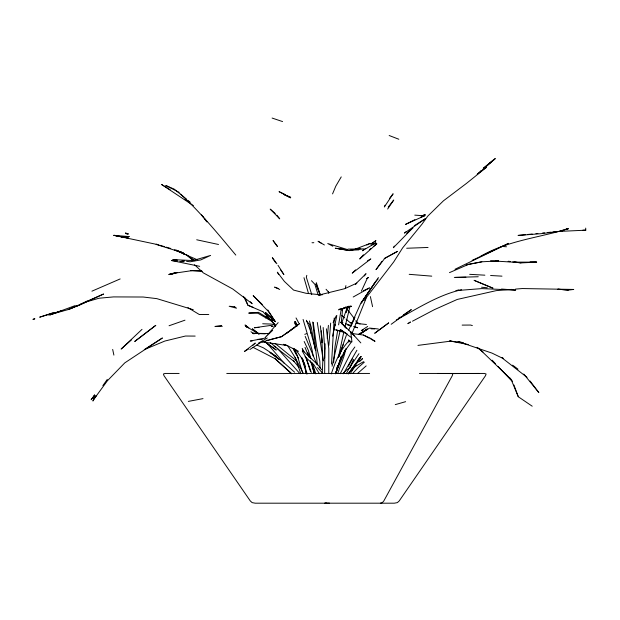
<?xml version="1.0" encoding="UTF-8"?>
<svg xmlns="http://www.w3.org/2000/svg" width="620" height="620" viewBox="0 0 620 620"><rect width="100%" height="100%" fill="white"/><g stroke="black" fill="none" stroke-linecap="round" stroke-linejoin="round"><path stroke-width="0.93" d="M324.671 358.058L324.818 343.612L324.678 373.279M322.253 373.287L322.873 359.615L321.354 330.902L322.075 341.891M331.499 364.118L334.219 317.99M328.84 345.371L330.662 323.105M327.236 338.419L328.406 325.353M333.606 362.747L335.033 346.417L337.683 330.476M341.318 322.175L342.659 308.473M334.281 330.026L334.529 328.104M334.785 326.182L335.033 324.26L334.722 326.019M323.16 327.5L324.764 349.192M338.342 357.585L343.689 332.615M338.621 324.849L341.108 309.845M332.669 336.172L336.807 315.471M340.024 331.219L332.095 366.226M345.332 288.409L345.913 285.619M320.021 294.454L316.045 284.231L316.371 282.759L320.106 294.368M344.983 327.081L350.137 305.854M335.769 373.713L337.753 365.343M306.807 275.342L306.319 277.194L311.752 294.632M336.373 369.729L337.125 367.024M346.107 348.603L343.821 356.694L337.792 373.217M335.815 373.317L341.496 356.035L335.505 373.705M339.062 355.826L346.34 335.304M338.768 356.578L343.271 344.519M335.536 373.666L340.233 360.096L344.271 351.742L351.579 341.728M341.481 323.803L347.394 306.931M331.297 373.891C335.242 361.886 340.272 349.889 349.145 340.651M339.109 356.058L341.442 349.998M343.519 354.834L345.479 349.471M348.541 306.226L346.115 312.403L348.533 306.311M345.666 349.169L335.676 373.511M348.541 342.015L349.262 340.225M351.772 333.963L366.505 297.305L393.731 261.911L402.62 247.907L421.995 224.169L427.761 216.132L443.478 200.787L466.558 183.334L486.483 167.315L481.043 171.081M341.481 349.951L338.923 356.144M353.385 320.803L354.834 317.269L352.71 322.369M385.067 205.197L384.338 206.979L393.127 193.781L389.685 198.214M350.935 326.608L351.997 324.066M332.56 193.889L335.823 186.116L341.233 176.901M266.096 317.378L266.848 315.596L265.445 317.936M333.134 322.741L336.179 315.952M348.688 330.096L360.84 303.18L375.673 281.542L378.053 279.054M348.363 366.234L352.493 358.647M361.39 291.175L367.009 278.938M349.595 368.28L353.663 359.724L349.478 368.179M94.442 396.575L93.372 398.73L96.232 396.017L107.299 380.882L124.798 362.863L162.417 337.978L145.057 349.114M340.233 373.713L350.951 352.416L354.857 346.999M364.7 300.336L366.42 296.941M346.2 373.752L349.409 367.9L358.949 353.702M343.395 373.759L356.895 350.261M394.367 246.094L393.344 247.729L412.959 227.788L406.712 233.329M350.222 373.682L360.941 356.547L357.988 360.336M375.673 281.542L361.197 303.118L378.433 277.551M96.232 396.017L92.868 401.008L95.666 395.723L92.775 398.451L94.612 394.847L91.148 399.714L94.581 395.793M387.655 209.041L393.747 200.012L388.197 207.103M102.866 385.625L107.291 379.401M381.951 261.4L375.976 269.646L384.826 258.308L397.513 251.356L384.237 258.587M348.161 373.876L360.894 356.492L357.957 360.29M348.238 373.837L361.01 356.88M364.335 275.939L366.033 273.691L355.376 284.224M278.163 322.609L265.205 337.474L272.661 330.344M363.46 254.781L359.709 258.99L376.766 243.823L375.038 244.435M351.618 370.504L356.05 365.583M359.848 361.359L362.382 358.546M352.966 373.155L358.104 367.613L364.358 362.134M352.493 368.985L354.508 366.978L363.56 361.646M355.578 269.886L352.222 273.172L370.822 258.92L367.567 260.788M341.674 310.163L344.418 307.497M342.775 373.69L346.247 370.31L350.889 367.04M355.477 284.425L356.833 283.146L344.596 288.719L318.634 295.128L322.47 294.733M142.011 329.36L121.125 349.068L131.626 339.714M252.565 345.611L255.293 343.054L244.412 351.455L248.496 349.052M481.469 170.57L477.183 174.352L481.539 170.562M486.483 166.16L494.349 159.232L483.313 168.284M357.562 373.465L366.18 365.901M482.988 169.299L484.437 168.036M486.615 166.144L495.326 158.565L483.399 168.26M405.914 231.833L404.457 233.104L425.382 218.697L414.284 225.696M369.481 249.659L370.938 248.488M373.852 246.156L376.766 243.823M294.415 327.5L299.545 323.601L290.183 330.413M365.389 248.512L362.375 250.767L375.883 242.784L371.558 244.97M372.171 243.443L375.937 240.622L370.535 244.187M287.145 333.048L294.81 327.321L281.596 336.652L261.09 342.248L249.876 349.517M391.189 324.291L411.324 309.62L403.372 314.921M288.618 331.545L281.596 336.652L269.165 339.83M358.988 334.482L363.08 331.971M364.63 330.84L366.963 329.142M357.074 362.685L362.491 358.872M361.522 333.103L367.272 329.081M398.598 318.106L400.187 317.045M407.983 323.609L410.347 322.036M407.968 323.625L410.293 322.09M367.691 326.446L361.336 330.545L363.142 329.979M359.05 334.583L369.551 328.073L378.332 328.98M358.492 334.327L367.195 329.057M258.292 343.271L267.274 337.978M396.343 319.951C417.423 308.651 437.929 295.066 461.536 289.734M353.199 297.003L369.528 287.897L363.428 290.703M403.194 315.588L407.332 313.387L405.046 314.41M412.494 321.191L434.434 309.62L457.25 299.437L496.295 290.625L511.709 289.393M87.226 301.01L78.74 305.397L74.198 306.768M414.912 219.666L405.472 224.417L425.15 215.551L420.732 217.093M421.778 216.217L425.212 214.489L421.662 215.946M454.979 269.281L508.563 243.335M366.846 245.024L370.187 243.389L354.927 249.256M480.864 256.161C507.788 240.544 539.051 237.754 568.176 228.741L566.355 229.067M472.122 260.369L507.648 243.838M77.95 305.296L68.216 309.574L48.709 314.983M79.716 304.521L103.594 294.012L79.887 304.908L68.216 309.574L86.66 301.793L99.029 298.228L113.507 296.91L143.22 297.019L156.814 298.638L193.254 309.706M449.485 272.63L468.542 264.36L481.849 261.803L498.612 260.888L495.721 260.733M91.923 291.175L120.156 278.938M144.266 349.618L164.905 341.031L185.45 336.032L195.168 336.087M75.09 305.629L49.848 314.952L62.333 310.589L48.546 314.704M169.066 325.756L184.977 320.176M304.746 334.335L306.567 333.723M53.281 312.674L39.672 317.176L53.305 313.069M176.87 272.474L170.942 274.381L177.142 272.529M339.078 309.287L341.775 308.458M395.273 404.628L405.62 401.683M338.481 309.861L351.308 306.264L345.627 307.349M562.022 230.454L568.176 228.741L564.859 229.532M169.299 274.187L171.128 273.714M172.957 273.25L175.692 272.552M458.707 289.943L455.94 290.625L481.841 288.594L515.685 290.106L501.495 289.036M168.601 274.59L174.158 273.25L192.34 270.568L201.702 270.824M343.534 307.993L351.308 306.264M360.173 248.294L349.378 250.581L335.273 248.225L343.558 249.217M466.775 264.717L468.542 264.36M265.29 338.055L250.31 341.039L252.239 340.923M466.186 264.872L481.849 261.803M188.341 401.396L202.996 398.629M266.399 340.341L268.274 340.062M221.635 325.531L214.946 326.461L222.286 326.298M380.385 503.192L382.362 502.626L383.85 500.906L452.305 375.666L452.747 374L452.305 373.581L437.65 373.442M557.907 289.23L568.323 290.106L573.74 289.447L522.311 288.548L515.569 289.091M417.957 345.387L451.011 341.101L450.376 341.062L468.263 344.542M525.597 234.685L518.049 235.429L540.772 233.701L562.402 231.043L552.962 231.981M527.488 234.499L532.2 234.035M535.975 233.662L537.865 233.469M542.585 233.004L544.468 232.818M547.297 232.539L551.079 232.167M322.447 294.43L319.571 294.694L306.086 293.291L293.586 290.09L284.41 281.449L277.334 272.172L278.76 274.637M259.005 327.376L254.278 327.763L270.576 325.461L273.188 326.228L271.297 326.384M249.364 312.968L258.524 312.356L272.041 320.664M512.779 261.911L520.939 262.903L536.649 262.136L530.023 261.958M559.442 231.392L585.768 230.19L585.698 228.121M406.681 248.248L428.056 247.465M122.078 236.887L113.848 235.321L121.752 236.809L129.301 236.592L113.848 235.321L154.767 243.993L183.101 252.867M326.632 503.138L324.748 503.192L329.414 503.122M312.015 242.753L313.821 242.699M454.321 277.419L478.245 276.745M455.367 277.419L465.884 277.179M208.769 314.472L199.346 314.534L187.907 307.644M462.148 325.105L470.619 325.05L472.347 325.585M452.305 373.581L478.973 373.442M536.649 262.136L512.531 262.128L490.552 260.764M179.133 373.442L165.091 373.442L163.417 374L163.975 375.666L250.255 500.906L252.138 502.626L255.223 503.192L394.281 503.192L397.366 502.626L399.241 500.906L485.53 375.666L486.088 374L484.414 373.442L419.422 373.442M226.757 373.442L369.629 373.442M582.901 230.175L585.768 230.19M257.594 339.357L262.353 339.38M248.481 313.1L257.912 313.247L272.591 321.788M268.956 333.545L252.79 333.265L265.221 333.87M371.054 328.817L374.689 328.902M509.958 261.671L508.245 261.361L510.136 261.415M469.673 274.327L484.879 275.179M490.583 275.505L501.983 276.148M190.58 270.646L202.159 271.304M414.78 215.14L422.894 215.69M358.794 249.93L347.983 249.108L363.692 248.891L349.378 250.581L337.063 248.419M501.789 246.419L506.478 246.783M262.678 323.772L270.87 324.043L274.536 324.725M409.2 274.327L431.753 276.148M557.961 289.191L568.323 290.106M177.064 261.082L171.492 260.524L199.671 266.321M179.854 261.361L183.567 261.725M481.562 287.215L487.266 287.796M346.076 319.13L350.315 322.772L352.207 322.974M356.004 323.384L366.443 324.493M508.245 261.361L510.058 261.578M177.374 260.199L172.779 259.633L193.022 260.563L210.606 255.409L200.81 259.904L190.232 261.779L186.558 261.33M181.962 260.764L184.721 261.105M261.741 341.845L286.944 345.487L298.522 351.323M351.718 333.483L363.436 335.048L370.83 338.474L375.022 341.349L370.884 339.094M514.375 261.966L520.939 262.903M449.361 340.868L458.854 342.317M127.983 234.097L126.224 233.817L125.488 233.112L128.069 233.74M126.65 237.754L128.48 238.103M121.752 236.809L128.542 238.111M196.695 239.777L218.527 244.489M463.589 342.79L457.947 341.496L492.032 353.121L502.378 358.159L527.046 377.363M342.79 331.576L335.676 329.817L345.557 332.925M492.249 288.005L474.075 280.325L493.063 288.114M347.502 324.926L350.269 325.702M353.95 326.732L357.639 327.771L353.974 326.538M350.315 322.772L352.16 323.307M159.797 245.272L164.354 246.605M166.175 247.14L170.733 248.465M347.27 249.504L327.755 243.536L332.832 246.202M283.363 344.333L286.944 345.487L283.464 344.348M125.488 233.112L128.239 234.004M183.319 252.836L174.608 249.922L197.005 259.633M272.118 118.064L282.573 121.574M341.124 322.222L342.961 322.834M345.712 323.764L351.215 325.608M156.17 244.071L158.891 245.008M278.093 288.409L274.583 287.106L279.752 289.478M389.159 135.509L398.838 139.244M290.726 197.183L283.79 194.432L290.61 197.834L279.023 191.634L284.875 194.409M253.239 307.412L247.938 305.257L243.544 296.313M256.765 345.061L263.384 347.812L276.59 356.477M176.196 250.062L180.056 251.704M262.934 311.736L247.938 305.257L244.954 297.747M178.692 251.309L185.326 254.626M355.872 321.85L360.042 323.989M179.258 192.401L165.796 185.496L174.282 189.185L186.659 199.322M252.929 347.285L275.001 358.654L290.966 372.915M363.436 335.048L369.233 338.195M245.528 326.074L258.726 333.87M185.45 254.603L180.823 252.03L184.892 254.495M321.222 243.125L318.052 241.273L324.392 244.962M190.573 257.943L194.633 260.408M170.097 189.681L161.433 184.396L193.409 205.623M501.812 357.399L503.456 358.406M185.14 199.19L186.728 200.213M347.371 334.141L340.256 329.499L351.803 337.885M265.042 342.007L276.264 350.037L264.748 341.705M498 366.412L511.717 380.897L518.281 396.738L532.208 406.209M250.937 331.716L254.006 333.932M512.647 365.165L517.971 369.14M274.063 346.208L275.575 347.347M277.078 348.494L294.399 361.669L293.252 360.36M245.04 325.012L248.806 327.887L245.272 325.206L246.566 327.344M194.161 260.679L185.961 254.401L191.735 259.423M477.043 347.316L482.996 351.982M278.806 359.391L269.979 352.338L282.736 361.716L294.624 372.202M270.126 342.519L277.566 348.479L299.886 373.643M275.14 343.457L296.585 360.918M188.116 200.516L190.293 202.306M341.845 315.487L344.666 317.913M275.241 213.481L270.188 209.118L279.736 218.86L276.884 215.194M275.001 358.654L291.532 373.783M194.502 264.755L203.313 272.87L232.702 288.974L252.162 303.722L250.248 301.723M305.017 356.671L311.147 362.444M180.621 194.068C200.764 212.753 218.209 233.996 235.794 255.068M478.586 348.169L510.911 379.2M354.632 335.87L340.706 322.26L346.456 328.639M262.276 304.498L253.169 295.632L268.15 311.194L275.334 321.664L265.624 312.604L275.334 321.664L267.786 309.938M306.373 321.036L309.644 324.415L311.031 333.506M492.125 360.197L495.388 363.653M311.48 280.697L314.898 284.34L318.153 294.957M263.182 311.93L274.776 324.655M351.943 341.899L350.726 331.808L360.817 342.899M317.541 367.551L322.47 372.992M326.05 289.276L329.204 292.857M267.406 343.612L284.2 363.297M348.386 339.899L350.199 342.031L349.874 340.675M293.531 360.863L299.072 367.505M523.745 374.038L538.834 392.607L530.115 381.037M265.337 313.092L275.373 325.81M509.656 377.719L512.616 381.533M345.51 307.001L346.665 308.512M348.394 310.775L354.167 318.324M355.903 320.587L357.632 322.857M277.349 246.194L273.033 240.544L277.326 246.489M202.337 215.698L203.492 217.248M204.647 218.798L206.964 221.89L201.516 214.869M321.64 369.768L318.231 365.18L302.645 350.533L302.614 349.122M272.32 257.478L276.869 263.748M278 265.313L283.89 274.567L280.635 269.894M271.513 319.858L272.583 321.354M274.195 323.586L275.807 325.826M295.732 349.61L302.769 359.709L304.839 365.033M272.498 258.199L275.753 262.872M294.353 322.819L296.445 326.081M271.483 319.92L275.551 326.399M287.773 345.836L295.407 357.988L303.288 373.403M313.379 363.979L319.378 373.674M293.19 348.316L298.546 358.476M302.18 348.525L304.056 351.78M295.05 321.757L297.453 325.957M302.242 351.021L306.071 357.717L311.325 372.45M350.726 331.808L351.579 333.328M295.407 357.988L295.159 357.538L300.855 373.752M296.035 317.952L298.654 322.772M293.678 349.579L296.368 354.609M305.342 371.396L306.683 373.914M295.484 321.85L297.236 325.175M301.971 358.414L303.281 360.933M307.621 352.408L310.543 358.376M305.203 336.381L316.789 364.204M294.733 321.493L296.786 325.833M304.172 341.481L308.279 350.168L310.891 358.383M305.017 347.378L309.031 357.197M310.488 360.762L314.379 373.519M301.932 357.724L305.466 366.73M316.045 284.231L320.176 294.763M294.531 348.556L297.654 356.632L302.746 373.232M306.474 320.284L310.202 330.127L315.789 350.331M306.427 373.132L301.855 358.368M513.949 385.028L518.281 396.738M310.473 371.519L306.055 357.98M312.341 362.948L315.828 373.906M302.769 359.709L307.132 373.953M309.411 320.928L311.294 327.344L315.053 349.2M303.087 319.44L312.185 350.463L313.17 356.12M303.986 277.706L308.497 293.469M313.836 369.753L314.697 373.442M370.38 296.6L372.574 306.66M112.677 349.432L113.886 355.105M311.837 362.661L313.953 373.101M323.307 360.825L317.3 322.454M313.255 322.431L316.634 346.704L319.812 361.111L320.098 367.877M326.384 328.809L328.809 348.688L328.786 373.24M317.386 364.947L312.744 321.989M320.385 325.81L322.067 342.752M328.414 291.369L328.53 293.276M388.632 322.927L374.821 333.18L388.632 322.927M155.736 325.384L134.827 341.38L155.736 325.384M368.327 277.558L366.8 278.597L368.327 277.558M34.759 318.812L32.922 319.362L34.774 318.851M234.554 306.691L229.199 306.264L236.468 308.187L234.554 306.691M259.044 333.994L252.325 328.825L259.028 334.002"/></g></svg>
